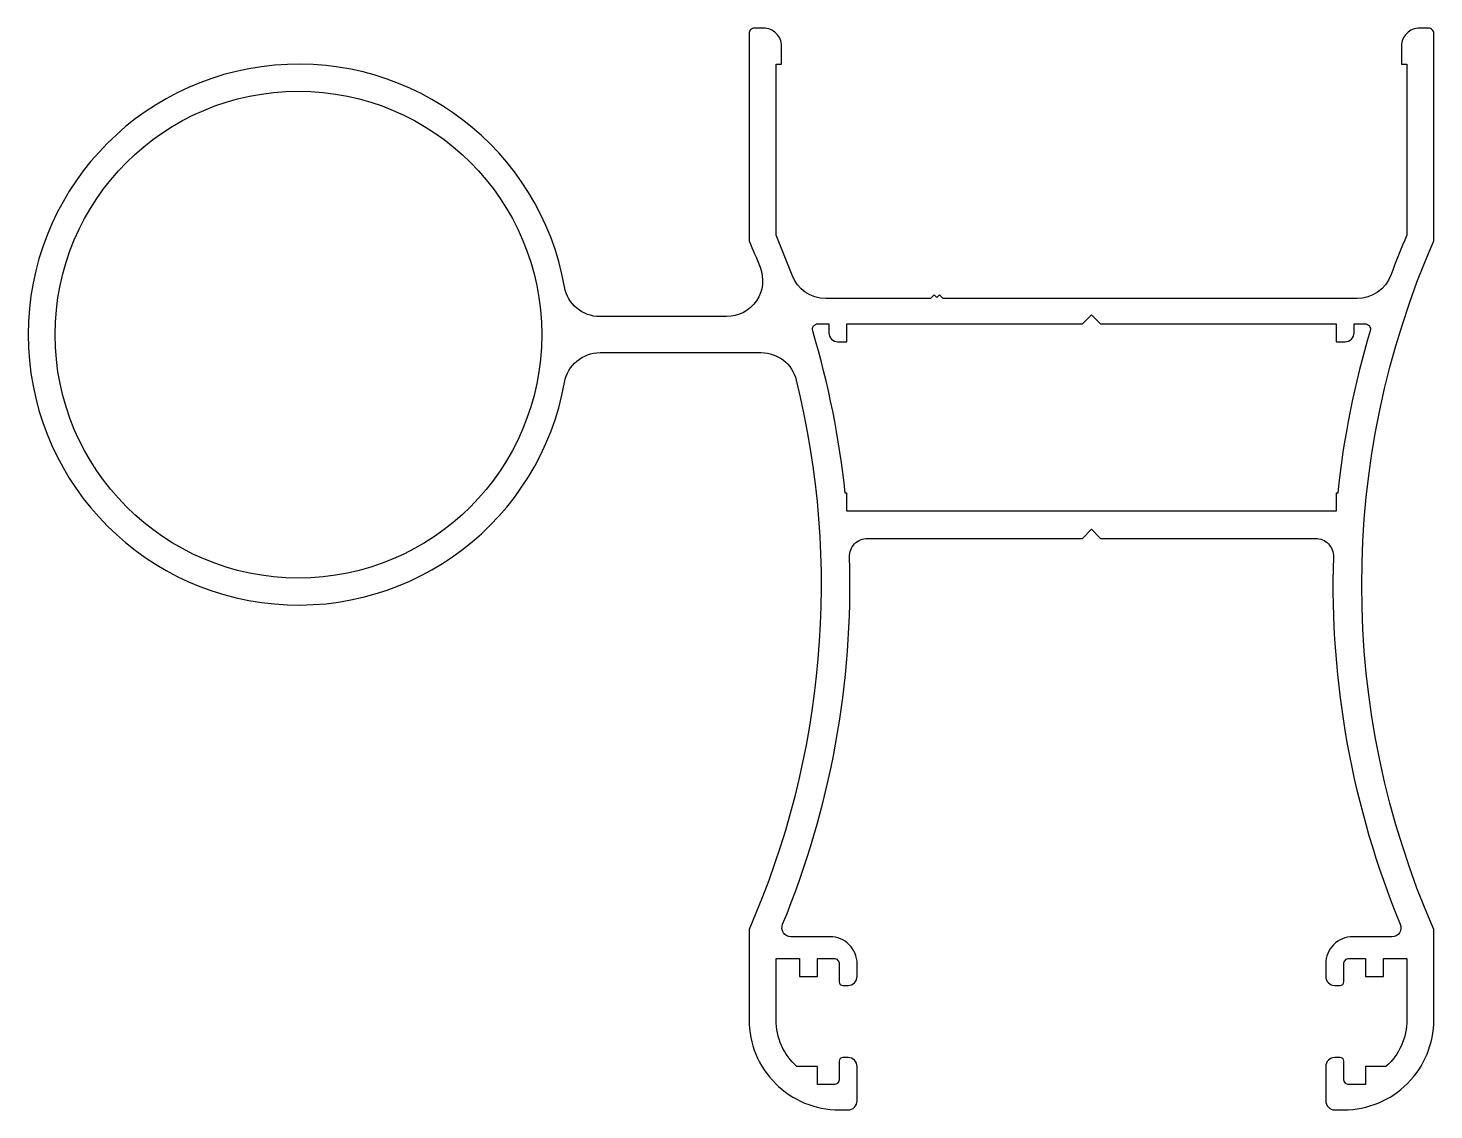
# Model space of a CAD drawing. Extents: x 919.6 to 997.6, y -32.2 to 27.8.
import ezdxf

# ---------------------------------------------------------------- set-up
doc = ezdxf.new("R2010")
doc.units = 0
doc.header["$LTSCALE"] = 15
doc.layers.add('170304SEND', color=180, linetype='CONTINUOUS')

msp = doc.modelspace()

# ---------------------------------------------------------------- linework, layer by layer
at = {"layer": '170304SEND', "color": 0}
for points in [[(995.703, -21.924, -0.53436), (995.241, -22.615), (993.066, -22.615, 0.414214), (991.566, -24.115), (991.566, -24.815, 0.414214), (992.066, -25.315), (992.366, -25.315, 0.414214), (992.566, -25.115), (992.566, -24.115, -0.414214), (992.866, -23.815), (993.766, -23.815), (993.766, -24.815), (994.766, -24.815), (994.766, -23.815), (996.066, -23.815), (996.066, -27.215, -0.212444), (994.909, -29.815), (993.766, -29.815), (993.766, -30.815), (992.866, -30.815, -0.414214), (992.566, -30.515), (992.566, -29.515, 0.414214), (992.366, -29.315), (992.066, -29.315, 0.414214), (991.566, -29.815), (991.566, -31.715, 0.414214), (992.066, -32.215), (992.566, -32.215, 0.414214), (997.566, -27.215), (997.566, -22.215, -0.2094), (997.566, 15.989), (997.566, 27.485, 0.414214), (997.266, 27.785), (996.766, 27.785, 0.414214), (995.766, 26.785), (995.766, 25.785), (996.066, 25.785), (996.066, 16.301, 0.01216), (995.175, 14.084, -0.312912), (993.302, 12.785), (970.334, 12.785), (970.134, 12.985), (969.984, 12.835), (969.834, 12.985), (969.634, 12.785), (963.83, 12.785, -0.312912), (961.957, 14.084, 0.01216), (961.066, 16.301), (961.066, 25.785), (961.366, 25.785), (961.366, 26.785, 0.414214), (960.366, 27.785), (959.866, 27.785, 0.414214), (959.566, 27.485), (959.566, 15.989, -0.00833), (960.178, 14.526, -0.530282), (958.32, 11.785), (951.299, 11.785, -0.363159), (949.331, 13.432, 11.2444), (949.331, 8.138, -0.363159), (951.299, 9.785), (960.245, 9.785, -0.345191), (962.187, 8.262, -0.164997), (959.566, -22.215), (959.566, -27.215, 0.414214), (964.566, -32.215), (965.066, -32.215, 0.414214), (965.566, -31.715), (965.566, -29.815, 0.414214), (965.066, -29.315), (964.766, -29.315, 0.414214), (964.566, -29.515), (964.566, -30.515, -0.414214), (964.266, -30.815), (963.366, -30.815), (963.366, -29.815), (962.223, -29.815, -0.212444), (961.066, -27.215), (961.066, -23.815), (962.366, -23.815), (962.366, -24.815), (963.366, -24.815), (963.366, -23.815), (964.266, -23.815, -0.414214), (964.566, -24.115), (964.566, -25.115, 0.414214), (964.766, -25.315), (965.066, -25.315, 0.414214), (965.566, -24.815), (965.566, -24.115, 0.414214), (964.066, -22.615), (961.891, -22.615, -0.53436), (961.429, -21.924, 0.106413), (965.141, -1.547, -0.423567), (966.141, -0.515), (978.066, -0.515), (978.566, -0.015), (979.066, -0.515), (990.991, -0.515, -0.423567), (991.991, -1.547, 0.106413)], [(964.495, 10.385), (964.995, 10.385), (964.995, 11.385), (978.066, 11.385), (978.566, 11.885), (979.066, 11.385), (992.137, 11.385), (992.137, 10.385), (992.637, 10.385, 0.414214), (993.137, 10.885), (993.137, 11.385), (993.745, 11.385, -0.502204), (994.033, 10.999, 0.0468), (992.231, 1.985), (992.137, 1.985), (992.137, 0.985), (964.995, 0.985), (964.995, 1.985), (964.901, 1.985, 0.0468), (963.099, 10.999, -0.502204), (963.387, 11.385), (963.995, 11.385), (963.995, 10.885, 0.414214)]]:
    msp.add_lwpolyline(points, format="xyb", close=True, dxfattribs=at)
msp.add_circle((934.566, 10.785), 13.5, dxfattribs=at)

doc.saveas('drawing.dxf')
